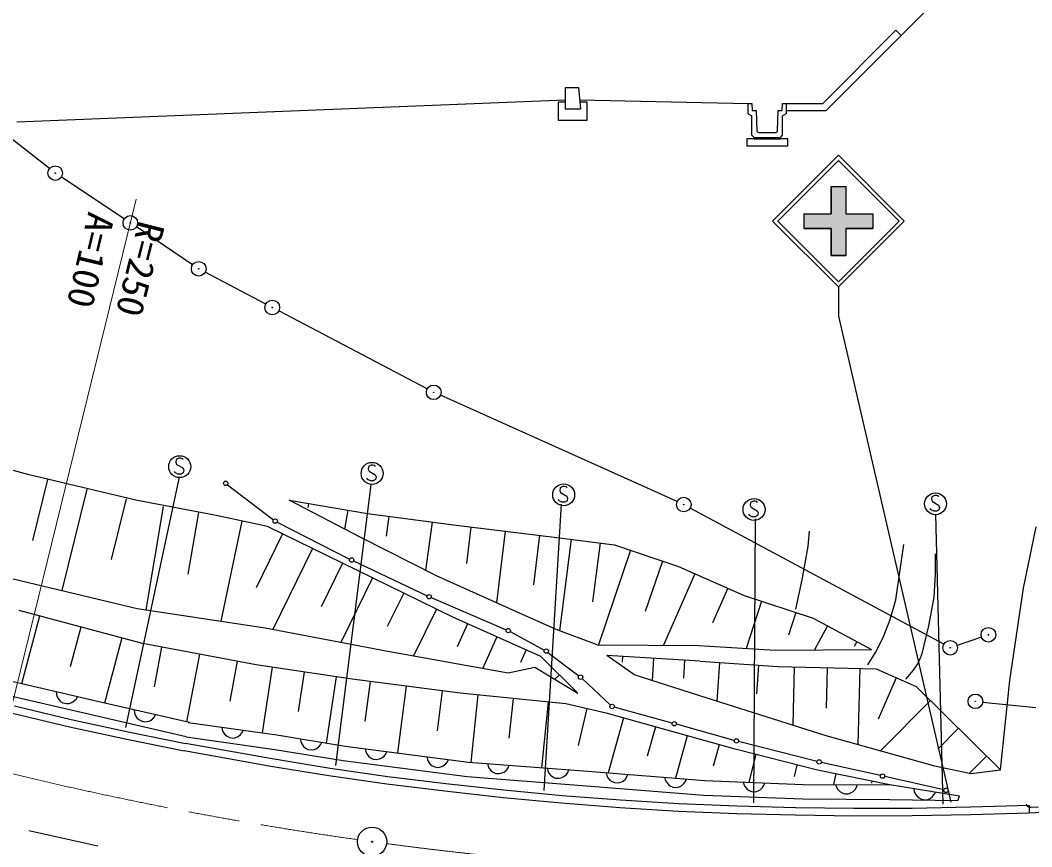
# Model space of a CAD drawing. Units: millimetres, scale not verified, with parts at other scales. Extents: x 40000 to 680000, y 20000 to 380000.
# Drawn here: x 247899 to 317052, y 258306 to 314798 of the extents above; entities that cross this region are included whole.
import ezdxf
from ezdxf.enums import TextEntityAlignment as Align

# ---------------------------------------------------------------- set-up
doc = ezdxf.new("R2010")
doc.units = ezdxf.units.MM
doc.header["$LTSCALE"] = 1000
doc.linetypes.add('CHAIN', pattern=[18.5, 12, -1.5, 3.5, -1.5])
for name, color, linetype, lineweight in [('M-BGD', 7, 'Continuous', 25), ('M-BGD-EXST', 7, 'Continuous', 25), ('M-BMK', 2, 'CHAIN', 13), ('M-BMK-ROW', 30, 'Continuous', 25), ('M-BMK-SRVR', 3, 'Continuous', 25), ('M-STR-HTXT', 7, 'Continuous', 13), ('M-STR-STRC', 7, 'Continuous', 25)]:
    doc.layers.add(name, color=color, linetype=linetype, lineweight=lineweight)
doc.styles.add('ＭＳ ゴシック', font='')
doc.styles.get('ＭＳ ゴシック').set_extended_font_data('MS Gothic')

msp = doc.modelspace()

# ---------------------------------------------------------------- hatches: boundary and pattern name
at = {"layer": 'M-STR-STRC'}
msp.add_hatch(color=256, dxfattribs=at).paths.add_polyline_path([(301473, 300572), (301473, 301572), (303334, 301572), (303335, 303431), (304335, 303431), (304334, 301571), (306193, 301571), (306192, 300571), (304333, 300572), (304332, 298712), (303332, 298712), (303333, 300572)])

# ---------------------------------------------------------------- linework, layer by layer
at = {"layer": 'M-BGD'}
for p, q in [((316840, 322476), (302973, 308609)), ((302766, 309109), (307766, 314109)), ((307766, 314109), (308120, 313756)), ((285166, 308709), (285166, 310209)), ((285166, 310209), (286066, 310209)), ((286066, 310209), (286191, 308709)), ((247666, 307859), (285166, 309359)), ((285166, 309209), (284666, 309209)), ((284666, 309209), (284666, 307959)), ((286137, 309357), (297666, 309109)), ((286650, 309207), (286150, 309207)), ((286650, 307957), (286650, 309207)), ((286191, 308709), (285166, 308709)), ((297666, 309109), (297916, 309109)), ((297666, 308409), (297666, 309109)), ((297916, 309109), (297941, 308634)), ((297941, 308634), (298216, 308634)), ((298216, 308634), (298263, 307234)), ((299670, 307234), (299716, 308634)), ((299716, 308634), (299991, 308634)), ((299991, 308634), (300016, 309109)), ((300016, 309109), (300266, 309109)), ((300266, 309109), (302766, 309109)), ((300266, 309109), (300266, 308409)), ((302973, 308609), (300266, 308609)), ((284666, 307959), (286650, 307957)), ((297666, 308409), (297916, 308265)), ((297916, 306934), (297916, 308265)), ((300266, 308409), (300016, 308265)), ((300016, 306934), (300016, 308265)), ((298366, 307134), (299566, 307134)), ((298066, 306684), (297566, 306684)), ((297566, 306684), (297566, 306184)), ((297916, 306934), (298066, 306784)), ((298066, 306784), (299866, 306784)), ((298066, 306784), (298066, 306684)), ((298066, 306684), (299866, 306684)), ((299866, 306784), (300016, 306934)), ((299866, 306684), (299866, 306784)), ((300366, 306684), (299866, 306684)), ((300366, 306184), (300366, 306684)), ((300366, 306184), (297566, 306184)), ((248430, 283746), (238637, 286448)), ((255800, 281994), (248430, 283746)), ((249771, 283415), (248741, 279249)), ((262069, 283054), (265212, 280654)), ((252453, 282752), (250741, 275828)), ((255134, 282089), (254110, 277945)), ((261283, 280943), (255800, 281994)), ((257677, 281554), (256483, 274502)), ((266274, 281984), (271630, 281087)), ((271193, 279439), (266274, 281984)), ((267613, 281760), (267570, 281501)), ((260081, 281147), (259368, 276940)), ((264813, 280200), (261283, 280943)), ((270291, 281311), (270074, 280018)), ((271630, 281087), (277529, 280300)), ((273105, 280890), (272923, 279530)), ((263048, 280571), (261605, 273722)), ((273000, 276194), (264813, 280200)), ((265465, 280495), (270417, 277972)), ((276054, 280496), (275614, 277199)), ((277529, 280300), (284575, 279450)), ((278703, 280158), (278402, 277657)), ((316487, 275980), (317346, 280162)), ((265837, 279699), (264028, 276002)), ((276400, 276801), (271193, 279439)), ((281052, 279875), (280461, 274973)), ((283401, 279592), (282994, 276214)), ((284575, 279450), (288537, 278945)), ((267883, 278697), (265173, 273159)), ((285566, 279324), (284769, 273074)), ((287547, 279071), (287033, 275039)), ((288537, 278945), (292895, 277459)), ((289627, 278573), (287422, 272108)), ((269930, 277696), (268469, 274709)), ((270687, 277840), (275718, 275456)), ((291805, 277831), (290631, 274387)), ((292895, 277459), (297401, 275472)), ((247318, 276649), (255896, 274591)), ((271977, 276695), (269815, 272277)), ((281782, 274378), (276400, 276801)), ((294021, 276962), (291867, 272077)), ((277467, 273999), (273000, 276194)), ((296275, 275969), (295236, 273614)), ((315552, 269675), (316487, 275980)), ((274117, 275645), (272988, 273349)), ((275991, 275333), (281125, 273139)), ((297401, 275472), (302100, 273937)), ((255896, 274591), (264646, 273259)), ((276350, 274548), (274781, 271354)), ((298576, 275088), (297521, 271858)), ((256263, 272201), (247820, 274451)), ((249227, 274076), (247993, 269447)), ((283492, 271314), (277467, 273999)), ((284532, 273164), (281782, 274378)), ((300925, 274321), (300419, 272771)), ((302100, 273937), (306089, 271784)), ((252041, 273326), (251316, 270603)), ((264646, 273259), (273020, 271669)), ((278471, 273551), (277763, 271963)), ((287333, 272108), (284532, 273164)), ((303097, 273399), (302209, 271755)), ((254856, 272576), (253670, 268129)), ((280479, 272656), (279520, 270505)), ((281395, 273009), (283725, 271753)), ((264028, 270739), (256263, 272201)), ((257557, 271957), (257045, 269239)), ((287333, 272108), (294288, 272060)), ((294288, 272060), (299509, 271734)), ((299509, 271734), (306089, 271784)), ((305091, 272322), (304914, 271993)), ((260145, 271470), (259272, 266833)), ((273020, 271669), (281267, 270192)), ((282488, 271761), (282101, 270894)), ((286019, 268805), (283492, 271314)), ((283976, 271591), (286084, 269988)), ((294377, 270989), (288001, 271372)), ((289853, 270069), (288001, 271372)), ((289063, 271308), (289040, 270914)), ((291189, 271180), (291098, 269673)), ((253470, 268175), (243914, 270395)), ((262734, 270982), (262222, 268264)), ((270581, 269750), (264028, 270739)), ((265120, 270574), (264444, 266092)), ((281267, 270192), (283091, 270586)), ((283091, 270586), (286019, 268805)), ((293314, 271053), (293240, 269826)), ((294377, 270989), (299693, 270628)), ((295706, 270899), (295527, 268267)), ((298364, 270718), (298231, 268753)), ((299693, 270628), (306419, 270457)), ((300814, 270600), (300713, 266631)), ((303056, 270543), (302986, 267774)), ((305298, 270486), (305166, 265302)), ((306419, 270457), (309158, 269257)), ((267304, 270244), (266898, 267552)), ((269489, 269914), (268807, 265397)), ((277974, 268811), (270581, 269750)), ((284755, 270059), (284455, 269756)), ((286313, 269795), (288252, 267993)), ((289853, 270069), (294836, 268485)), ((307788, 269857), (306550, 267030)), ((253244, 267201), (243670, 269425)), ((271813, 269593), (271466, 266860)), ((274278, 269280), (273699, 264721)), ((309158, 269257), (314916, 263554)), ((314916, 263554), (315552, 269675)), ((250351, 268900), (250368, 268711)), ((250368, 268711), (250422, 268544)), ((250422, 268544), (250534, 268364)), ((250534, 268364), (250660, 268243)), ((251591, 268273), (251713, 268399)), ((251713, 268399), (251812, 268560)), ((276742, 268967), (276395, 266230)), ((285205, 268077), (277974, 268811)), ((279180, 268689), (278712, 264086)), ((281590, 268444), (281313, 265717)), ((294836, 268485), (302963, 265921)), ((247501, 267937), (251386, 267015)), ((250660, 268243), (250822, 268144)), ((250822, 268144), (251056, 268089)), ((251056, 268089), (251244, 268107)), ((251244, 268107), (251411, 268161)), ((251411, 268161), (251591, 268273)), ((259465, 266789), (253470, 268175)), ((255694, 267659), (255712, 267470)), ((284000, 268199), (283544, 263710)), ((288053, 267423), (285205, 268077)), ((286629, 267750), (286049, 265227)), ((292467, 266755), (288506, 267851)), ((310118, 268307), (306712, 264868)), ((247381, 267431), (251276, 266507)), ((251386, 267015), (255289, 266166)), ((259240, 265815), (253244, 267201)), ((255712, 267470), (255766, 267304)), ((255766, 267304), (255878, 267124)), ((255878, 267124), (256004, 267002)), ((256004, 267002), (256166, 266903)), ((256755, 266921), (256935, 267033)), ((256935, 267033), (257056, 267159)), ((257056, 267159), (257155, 267320)), ((296775, 264970), (288053, 267423)), ((289143, 267116), (288086, 263356)), ((251276, 266507), (255185, 265657)), ((256166, 266903), (256399, 266849)), ((256399, 266849), (256588, 266867)), ((256588, 266867), (256755, 266921)), ((259379, 266805), (265452, 265951)), ((261673, 266482), (261707, 266296)), ((261707, 266296), (261776, 266135)), ((263074, 266104), (263158, 266274)), ((291324, 266503), (290762, 264507)), ((296717, 265579), (292756, 266675)), ((312037, 266406), (310626, 264982)), ((255185, 265657), (259101, 264859)), ((255289, 266166), (259205, 265368)), ((259240, 265815), (265301, 264963)), ((261776, 266135), (261903, 265965)), ((261903, 265965), (262039, 265855)), ((262039, 265855), (262209, 265771)), ((262209, 265771), (262447, 265737)), ((262447, 265737), (262633, 265772)), ((262633, 265772), (262795, 265840)), ((262795, 265840), (262964, 265968)), ((262964, 265968), (263074, 266104)), ((265452, 265951), (270120, 265180)), ((267046, 265688), (267076, 265501)), ((293504, 265890), (292691, 262996)), ((302963, 265921), (310400, 263832)), ((265031, 263797), (259101, 264859)), ((265123, 264309), (259193, 265371)), ((265301, 264963), (269974, 264191)), ((267076, 265501), (267140, 265338)), ((267140, 265338), (267264, 265166)), ((267264, 265166), (267397, 265052)), ((267397, 265052), (267565, 264964)), ((267565, 264964), (267802, 264925)), ((267802, 264925), (267989, 264955)), ((267989, 264955), (268152, 265019)), ((268152, 265019), (268324, 265143)), ((268324, 265143), (268437, 265276)), ((268437, 265276), (268526, 265444)), ((270120, 265180), (278545, 264099)), ((271482, 265006), (271519, 264819)), ((295685, 265277), (295271, 263807)), ((302411, 263531), (296775, 264970)), ((302373, 264143), (297007, 265502)), ((269081, 263660), (265123, 264309)), ((269974, 264191), (278443, 263104)), ((271519, 264819), (271589, 264659)), ((271589, 264659), (271719, 264491)), ((271719, 264491), (271856, 264383)), ((271856, 264383), (272027, 264301)), ((272027, 264301), (272265, 264270)), ((272265, 264270), (272451, 264307)), ((272451, 264307), (272611, 264377)), ((272611, 264377), (272779, 264506)), ((272779, 264506), (272887, 264644)), ((272887, 264644), (272970, 264815)), ((275695, 264465), (275732, 264279)), ((275732, 264279), (275802, 264118)), ((277100, 264103), (277183, 264274)), ((298184, 264611), (297701, 262719)), ((313956, 264505), (312789, 263327)), ((268997, 263147), (265031, 263797)), ((273031, 263091), (269081, 263660)), ((275802, 264118), (275931, 263951)), ((275931, 263951), (276069, 263842)), ((276069, 263842), (276240, 263760)), ((276240, 263760), (276478, 263729)), ((276478, 263729), (276664, 263766)), ((276664, 263766), (276824, 263836)), ((276824, 263836), (276992, 263966)), ((276992, 263966), (277100, 264103)), ((278545, 264099), (286700, 263465)), ((279836, 263999), (279882, 263815)), ((279882, 263815), (279960, 263658)), ((279960, 263658), (280098, 263497)), ((280098, 263497), (280241, 263395)), ((280995, 263427), (281157, 263565)), ((281157, 263565), (281258, 263708)), ((281258, 263708), (281332, 263882)), ((283913, 263682), (283959, 263498)), ((283959, 263498), (284037, 263341)), ((285335, 263391), (285409, 263566)), ((301002, 263891), (300804, 263117)), ((307354, 262541), (302411, 263531)), ((306703, 263166), (302665, 264073)), ((310400, 263832), (312901, 263303)), ((312901, 263303), (314916, 263554)), ((272957, 262576), (268997, 263147)), ((276995, 262611), (273031, 263091)), ((278443, 263104), (286622, 262468)), ((280241, 263395), (280415, 263322)), ((280415, 263322), (280655, 263303)), ((280655, 263303), (280839, 263349)), ((280839, 263349), (280995, 263427)), ((284037, 263341), (284175, 263180)), ((284175, 263180), (284318, 263079)), ((284318, 263079), (284493, 263005)), ((284493, 263005), (284732, 262986)), ((284732, 262986), (284916, 263032)), ((284916, 263032), (285073, 263110)), ((285073, 263110), (285234, 263248)), ((285234, 263248), (285335, 263391)), ((286700, 263465), (294699, 262838)), ((287952, 263367), (287998, 263183)), ((287998, 263183), (288076, 263026)), ((288076, 263026), (288213, 262865)), ((288213, 262865), (288356, 262764)), ((288954, 262717), (289111, 262795)), ((289111, 262795), (289272, 262933)), ((289272, 262933), (289373, 263075)), ((289373, 263075), (289447, 263250)), ((291952, 263053), (291997, 262869)), ((291997, 262869), (292075, 262713)), ((293373, 262761), (293447, 262936)), ((294699, 262838), (301422, 262572)), ((303647, 263283), (303502, 262561)), ((306118, 262788), (306089, 262644)), ((311034, 262194), (306996, 263100)), ((276932, 262095), (272957, 262576)), ((280914, 261661), (276932, 262095)), ((280970, 262178), (276995, 262611)), ((284953, 261793), (280970, 262178)), ((286622, 262468), (294640, 261840)), ((288356, 262764), (288531, 262690)), ((288531, 262690), (288770, 262671)), ((288770, 262671), (288954, 262717)), ((292075, 262713), (292213, 262551)), ((292213, 262551), (292356, 262450)), ((292356, 262450), (292530, 262376)), ((292530, 262376), (292770, 262357)), ((292770, 262357), (292954, 262403)), ((292954, 262403), (293110, 262481)), ((293110, 262481), (293272, 262619)), ((293272, 262619), (293373, 262761)), ((297311, 262735), (297364, 262552)), ((297364, 262552), (297448, 262399)), ((297448, 262399), (297592, 262243)), ((297592, 262243), (297738, 262147)), ((297738, 262147), (297915, 262080)), ((298155, 262071), (298337, 262124)), ((298337, 262124), (298491, 262208)), ((298491, 262208), (298647, 262351)), ((298647, 262351), (298743, 262498)), ((298743, 262498), (298810, 262675)), ((301422, 262572), (307354, 262541)), ((303638, 262560), (303697, 262380)), ((303697, 262380), (303786, 262230)), ((303786, 262230), (303935, 262079)), ((304835, 262074), (304986, 262223)), ((304986, 262223), (305077, 262373)), ((305077, 262373), (305138, 262553)), ((312111, 261771), (307354, 262541)), ((308992, 262276), (309022, 262089)), ((284903, 261276), (280914, 261661)), ((288938, 261488), (284953, 261793)), ((292914, 261239), (288938, 261488)), ((294640, 261840), (301399, 261572)), ((297915, 262080), (298155, 262071)), ((301399, 261572), (307348, 261541)), ((303935, 262079), (304085, 261988)), ((304085, 261988), (304264, 261927)), ((304264, 261927), (304504, 261926)), ((304504, 261926), (304685, 261985)), ((304685, 261985), (304835, 262074)), ((307348, 261541), (312006, 261465)), ((309022, 262089), (309087, 261926)), ((309087, 261926), (309211, 261754)), ((309211, 261754), (309345, 261641)), ((309345, 261641), (309513, 261553)), ((309513, 261553), (309750, 261515)), ((309750, 261515), (309937, 261545)), ((309937, 261545), (310100, 261610)), ((310100, 261610), (310272, 261734)), ((310272, 261734), (310384, 261868)), ((310384, 261868), (310472, 262036)), ((312006, 261465), (312111, 261771)), ((288898, 260969), (284903, 261276)), ((292881, 260720), (288898, 260969)), ((296884, 260563), (292881, 260720)), ((296905, 261083), (292914, 261239)), ((300900, 260974), (296905, 261083)), ((304899, 260911), (300900, 260974)), ((308882, 260932), (304899, 260911)), ((312884, 261008), (308882, 260932)), ((316869, 261125), (312884, 261008)), ((316700, 261195), (316699, 261225)), ((316713, 261146), (316700, 261195)), ((316745, 261087), (316713, 261146)), ((316777, 261048), (316745, 261087)), ((316818, 261020), (316777, 261048)), ((316879, 260993), (316818, 261020)), ((316869, 261125), (316885, 260605)), ((316930, 260985), (316879, 260993)), ((321050, 260806), (316885, 260605)), ((317010, 260989), (316930, 260985)), ((317509, 261010), (317010, 260989)), ((300886, 260454), (296884, 260563)), ((304891, 260391), (300886, 260454)), ((308885, 260412), (304891, 260391)), ((312894, 260489), (308885, 260412)), ((316885, 260605), (312894, 260489))]:
    msp.add_line(p, q, dxfattribs=at)
for points in [[(300921, 274550), (301367, 276560), (301763, 278837), (301863, 279877)], [(305840, 270740), (306378, 271583), (306902, 272605), (307375, 273838), (307761, 275184), (308313, 278971)], [(310447, 278320), (310459, 276914), (310356, 275367), (309993, 273404), (309518, 271429), (309286, 270882), (308953, 270369), (308413, 269750)]]:
    msp.add_lwpolyline(points, dxfattribs=at)
for centre in [(261950, 283145), (265331, 280563), (270551, 277904), (275853, 275392), (281263, 273080), (283857, 271681), (286204, 269897), (288362, 267891), (288362, 267891), (292612, 266715), (296861, 265539), (296861, 265539), (302518, 264106), (306850, 263133), (311181, 262161)]:
    msp.add_circle(centre, 150, dxfattribs=at)
for centre, start, end in [((298363, 307234), 180, 271.90915), ((299570, 307234), 268.09085, 0)]:
    msp.add_arc(centre, 100, start, end, dxfattribs=at)
at = {"layer": 'M-BGD-EXST'}
for p, q in [((258563, 284766), (258533, 284586)), ((258533, 284586), (258593, 284436)), ((258743, 284856), (258563, 284766)), ((258593, 284436), (259013, 284196)), ((258863, 284856), (258743, 284856)), ((258983, 284826), (258863, 284856)), ((259043, 284766), (258983, 284826)), ((271715, 284304), (271685, 284124)), ((271895, 284394), (271715, 284304)), ((272015, 284394), (271895, 284394)), ((272135, 284364), (272015, 284394)), ((272195, 284304), (272135, 284364)), ((255124, 266460), (258795, 283575)), ((258503, 283866), (258443, 283956)), ((258683, 283776), (258503, 283866)), ((258893, 283776), (258683, 283776)), ((259043, 283866), (258893, 283776)), ((259013, 284196), (259073, 284046)), ((259073, 284046), (259043, 283866)), ((271685, 284124), (271745, 283974)), ((271745, 283974), (272165, 283734)), ((272165, 283734), (272225, 283584)), ((272225, 283584), (272195, 283404)), ((269469, 263858), (271890, 283036)), ((271655, 283404), (271595, 283494)), ((271835, 283314), (271655, 283404)), ((272045, 283314), (271835, 283314)), ((272195, 283404), (272045, 283314)), ((284810, 282841), (284780, 282661)), ((284990, 282931), (284810, 282841)), ((285110, 282931), (284990, 282931)), ((285230, 282901), (285110, 282931)), ((285290, 282841), (285230, 282901)), ((284780, 282661), (284840, 282511)), ((284840, 282511), (285260, 282271)), ((285260, 282271), (285320, 282121)), ((310230, 282224), (310200, 282044)), ((310410, 282314), (310230, 282224)), ((310530, 282314), (310410, 282314)), ((310650, 282284), (310530, 282314)), ((310710, 282224), (310650, 282284)), ((283709, 262145), (284910, 281726)), ((284750, 281941), (284690, 282031)), ((284930, 281851), (284750, 281941)), ((285140, 281851), (284930, 281851)), ((285290, 281941), (285140, 281851)), ((285320, 282121), (285290, 281941)), ((297828, 281839), (297798, 281659)), ((297798, 281659), (297858, 281509)), ((298008, 281929), (297828, 281839)), ((297858, 281509), (298278, 281269)), ((298128, 281929), (298008, 281929)), ((298248, 281899), (298128, 281929)), ((298308, 281839), (298248, 281899)), ((310200, 282044), (310260, 281894)), ((310260, 281894), (310680, 281654)), ((310680, 281654), (310740, 281504)), ((310740, 281504), (310710, 281324)), ((297768, 280939), (297708, 281029)), ((297948, 280849), (297768, 280939)), ((298158, 280849), (297948, 280849)), ((298308, 280939), (298158, 280849)), ((298278, 281269), (298338, 281119)), ((298338, 281119), (298308, 280939)), ((310170, 281324), (310110, 281414)), ((310350, 281234), (310170, 281324)), ((310560, 281234), (310350, 281234)), ((310987, 261218), (310484, 281033)), ((310710, 281324), (310560, 281234)), ((298052, 261313), (298159, 280725))]:
    msp.add_line(p, q, dxfattribs=at)
for centre in [(258803, 284286), (271955, 283824), (285050, 282361), (310470, 281744), (298068, 281359)]:
    msp.add_circle(centre, 750, dxfattribs=at)
at = {"layer": 'M-BMK'}
for centre, start, end in [((305897, 506338), 256.19434, 261.96793), ((305896, 506338), 262.42638, 280.85013)]:
    msp.add_arc(centre, 250000, start, end, dxfattribs=at)
at = {"layer": 'M-BMK-ROW'}
for p, q in [((249898, 304654), (245469, 308119)), ((255010, 301224), (250709, 304070)), ((259685, 298086), (255842, 300669)), ((264690, 295396), (260543, 297575)), ((275722, 289599), (265575, 294931)), ((292805, 281898), (276621, 289161)), ((311039, 272143), (293702, 281457)), ((313613, 272632), (311953, 272067)), ((313694, 268195), (317338, 267832))]:
    msp.add_line(p, q, dxfattribs=at)
for centre, radius in [((250292, 304346), 500), ((250292, 304346), 20), ((255427, 300948), 500), ((255427, 300948), 20), ((260100, 297807), 500), ((260100, 297807), 20), ((265132, 295163), 500), ((265132, 295163), 20), ((276165, 289366), 500), ((276165, 289366), 20), ((293261, 281694), 500), ((293261, 281694), 20), ((314086, 272793), 500), ((314086, 272793), 20), ((311480, 271906), 500), ((311480, 271906), 20), ((313196, 268245), 500), ((313196, 268245), 20)]:
    msp.add_circle(centre, radius, dxfattribs=at)
at = {"layer": 'M-BMK-SRVR'}
for radius in [1000, 40]:
    msp.add_circle((271955, 258652), radius, dxfattribs=at)
at = {"layer": 'M-STR-HTXT'}
msp.add_line((246239, 263560), (255825, 302570), dxfattribs=at)
at = {"layer": 'M-STR-STRC'}
for p, q in [((299333, 301073), (303834, 305571)), ((299687, 301073), (303834, 305218)), ((308332, 301070), (303834, 305571)), ((307979, 301071), (303834, 305218)), ((303334, 301572), (303335, 303431)), ((303335, 303431), (303334, 301572)), ((303335, 303431), (304335, 303431)), ((303335, 303431), (304335, 303431)), ((304335, 303431), (304334, 301571)), ((304335, 303431), (304334, 301571)), ((301473, 301572), (303334, 301572)), ((301473, 301572), (301473, 300572)), ((301473, 301572), (301473, 300572)), ((301473, 301572), (303334, 301572)), ((304334, 301571), (306193, 301571)), ((304334, 301571), (306193, 301571)), ((306193, 301571), (306192, 300571)), ((306193, 301571), (306192, 300571)), ((299333, 301073), (303831, 296572)), ((299687, 301073), (303831, 296925)), ((303831, 296925), (307979, 301071)), ((303832, 296572), (308332, 301070)), ((303333, 300572), (301473, 300572)), ((301473, 300572), (303333, 300572)), ((303332, 298712), (303333, 300572)), ((303333, 300572), (303332, 298712)), ((304333, 300572), (304332, 298712)), ((304333, 300572), (304332, 298712)), ((306192, 300571), (304333, 300572)), ((304333, 300572), (306192, 300571)), ((304332, 298712), (303332, 298712)), ((303332, 298712), (304332, 298712)), ((303832, 296572), (303831, 294573)), ((303831, 294573), (311529, 261358)), ((248480, 259410), (253199, 258370))]:
    msp.add_line(p, q, dxfattribs=at)

# ---------------------------------------------------------------- texts
at = {"layer": 'M-STR-HTXT', "style": 'ＭＳ ゴシック', "width": 1.05}
for s, rotation, p in [('A=100', 256.7, (252036, 301903)), ('R=250', 255.8, (255489, 301317))]:
    msp.add_text(s, height=1833, rotation=rotation, dxfattribs=at).set_placement(p, align=Align.BOTTOM_LEFT)

doc.saveas('drawing.dxf')
